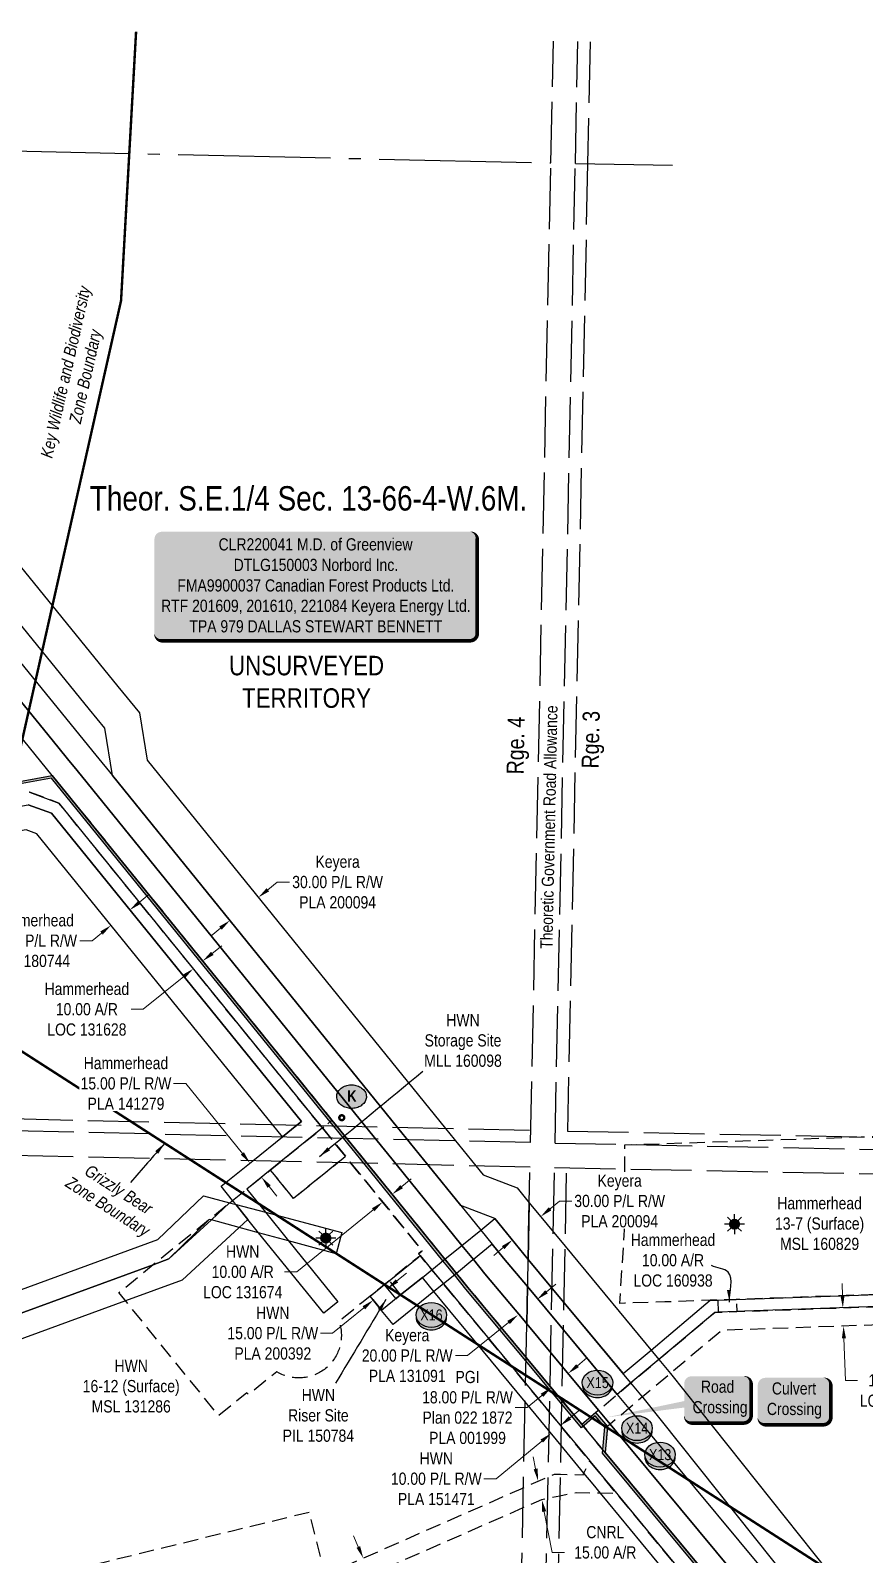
# Model space of a CAD drawing. Extents: x 402981 to 415543, y 6059617 to 6063944.
# Drawn here: x 405931 to 406616, y 6062630 to 6063881 of the extents above; entities that cross this region are included whole.
import ezdxf
from ezdxf.enums import TextEntityAlignment as Align

# ---------------------------------------------------------------- set-up
doc = ezdxf.new("R2010")
doc.units = 0
doc.header["$LTSCALE"] = 5
doc.header["$PDMODE"] = 34
doc.header["$PDSIZE"] = 5
for name, pattern in [('DASHDOT2', [12.7, 6.35, -3.175, 0, -3.175]), ('foc-ACCESSROAD', [3.75, 2.5, -1.25]), ('foc-QUARTERLINE', [33, 25, -3, 2, -3]), ('foc-UNSURVEYED', [12.5, 10, -2.5])]:
    doc.linetypes.add(name, pattern=pattern)
doc.layers.get('Defpoints').update_dxf_attribs({"color": 9})
for name, color, linetype in [('AS-SURFACE IMPACT', 7, 'Continuous'), ('AS-WILDLIFE', 131, 'DASHDOT2'), ('C-SYMBOL', 7, 'Continuous'), ('CG-NOTES', 7, 'Continuous'), ('D-TXT', 6, 'Continuous'), ('F-AR', 190, 'foc-ACCESSROAD'), ('F-RW', 190, 'Continuous'), ('F-WS', 190, 'foc-ACCESSROAD'), ('F-WS-S', 190, 'Continuous'), ('L-QSEC', 8, 'foc-QUARTERLINE'), ('L-ROAD-T', 7, 'Continuous'), ('L-UNS-T', 3, 'Continuous'), ('L-USEC', 7, 'foc-UNSURVEYED'), ('P-CROSSINGS', 250, 'Continuous'), ('P-PROPOSED', 10, 'Continuous')]:
    doc.layers.add(name, color=color, linetype=linetype)
for name, color, linetype, lineweight in [('F-AR-T', 190, 'Continuous', 9), ('F-RW-T', 190, 'Continuous', 9), ('F-WS-T', 190, 'Continuous', 9)]:
    doc.layers.add(name, color=color, linetype=linetype, lineweight=lineweight)
doc.styles.add('175L', font='ARIALN.TTF', dxfattribs={"height": 20})
doc.styles.add('240', font='ARIALN.TTF', dxfattribs={"height": 30})
doc.styles.add('80', font='ARIALN.TTF', dxfattribs={"height": 10})
doc.styles.add('80CG', font='ARIALN.TTF', dxfattribs={"height": 10})
doc.styles.add('80L', font='ARIALN.TTF', dxfattribs={"height": 10})
doc.styles.add('BOLD', font='ARIALNB.TTF')
doc.styles.add('Crossing', font='ARIALN.TTF', dxfattribs={"height": 10})
doc.dimstyles.new('Compass 5 000', dxfattribs={"dimscale": 5, "dimtxt": 9, "dimasz": 2, "dimexe": 0.2, "dimexo": 0.0625, "dimgap": 0.5, "dimtad": 0, "dimtih": 1, "dimtoh": 1, "dimzin": 0, "dimdsep": 46, "dimtxsty": '80CG', "dimcen": 0.1, "dimse1": 1, "dimse2": 1, "dimclrd": 256, "dimclrt": 256, "dimaunit": 1, "dimadec": 4, "dimazin": 0, "dimtfac": 0.06, "dimtofl": 0, "dimtmove": 0, "dimatfit": 1, "dimfxl": 0.2, "dimtolj": 1, "dimtzin": 0, "dimlwd": -1, "dimarcsym": 0})

# ---------------------------------------------------------------- blocks, each defined once
blk = doc.blocks.new('*D535')
at = {"layer": 'Defpoints', "color": 0, "transparency": 16777216}
for p in [(406032, 6063167.3), (406024.3, 6063161), (406072.7, 6063117.1)]:
    blk.add_point(p, dxfattribs=at)
at = {"layer": 'F-AR-T', "transparency": 16777216}
for p, q in [((406080.5, 6063123.4), (406088.3, 6063129.7)), ((406057.2, 6063104.5), (406023.9, 6063077.5)), ((406023.9, 6063077.5), (406013.9, 6063077.5))]:
    blk.add_line(p, q, dxfattribs=at)
for points in [[(406079.5, 6063124.7), (406081.6, 6063122.1), (406072.7, 6063117.1)], [(406056.2, 6063105.8), (406058.3, 6063103.2), (406065, 6063110.8)]]:
    blk.add_solid(points, dxfattribs=at)
at = {"layer": 'F-AR-T', "transparency": 16777216, "insert": (405977.6, 6063077.5), "char_height": 10, "attachment_point": 5, "style": '80CG'}
blk.add_mtext('\\A1;Hammerhead\\P10.00 A/R\\PLOC 131628', dxfattribs=at)
blk = doc.blocks.new('*D536')
at = {"layer": 'Defpoints', "color": 0, "transparency": 16777216}
for p in [(406220.4, 6062919.3), (406243.7, 6062906.6), (406235.9, 6062900.2)]:
    blk.add_point(p, dxfattribs=at)
at = {"layer": 'F-AR-T', "transparency": 16777216}
for p, q in [((406236, 6062931.9), (406243.7, 6062938.2)), ((406212.6, 6062913), (406149.8, 6062861.9)), ((406149.8, 6062861.9), (406139.8, 6062861.9))]:
    blk.add_line(p, q, dxfattribs=at)
for points in [[(406234.9, 6062933.2), (406237, 6062930.6), (406228.2, 6062925.6)], [(406211.6, 6062914.2), (406213.7, 6062911.7), (406220.4, 6062919.3)]]:
    blk.add_solid(points, dxfattribs=at)
at = {"layer": 'F-AR-T', "transparency": 16777216, "insert": (406105.5, 6062861.9), "char_height": 10, "attachment_point": 5, "style": '80CG'}
blk.add_mtext('\\A1;HWN\\P10.00 A/R\\PLOC 131674', dxfattribs=at)
blk = doc.blocks.new('*D539')
at = {"layer": 'Defpoints', "color": 0, "transparency": 16777216}
for p in [(406204.4, 6062627), (406201.7, 6062625.8), (406207.7, 6062612)]:
    blk.add_point(p, dxfattribs=at)
at = {"layer": 'F-AR-T', "transparency": 16777216}
for p, q in [((406200.4, 6062636.2), (406196.4, 6062645.3)), ((406214.5, 6062604.1), (406218.5, 6062594.9)), ((406218.5, 6062594.9), (406228.5, 6062594.9))]:
    blk.add_line(p, q, dxfattribs=at)
for points in [[(406201.9, 6062636.8), (406198.9, 6062635.5), (406204.4, 6062627)], [(406216, 6062604.8), (406213, 6062603.4), (406210.5, 6062613.2)]]:
    blk.add_solid(points, dxfattribs=at)
at = {"layer": 'F-AR-T', "transparency": 16777216, "insert": (406262, 6062594.9), "char_height": 10, "attachment_point": 5, "style": '80CG'}
blk.add_mtext('\\A1;CNRL\\P15.00 A/R\\PLOC 131881', dxfattribs=at)
blk = doc.blocks.new('*D540')
at = {"layer": 'Defpoints', "color": 0, "transparency": 16777216}
for p in [(406349.5, 6062690.8), (406351, 6062674.9), (406352.6, 6062675.3)]:
    blk.add_point(p, dxfattribs=at)
at = {"layer": 'F-AR-T', "transparency": 16777216}
for p, q in [((406345.9, 6062700.2), (406344, 6062710)), ((406352.9, 6062665.1), (406359.6, 6062631.6)), ((406359.6, 6062631.6), (406369.6, 6062631.6))]:
    blk.add_line(p, q, dxfattribs=at)
for points in [[(406347.6, 6062700.6), (406344.3, 6062699.9), (406347.9, 6062690.4)], [(406354.6, 6062665.5), (406351.3, 6062664.8), (406351, 6062674.9)]]:
    blk.add_solid(points, dxfattribs=at)
at = {"layer": 'F-AR-T', "transparency": 16777216, "insert": (406403.1, 6062631.6), "char_height": 10, "attachment_point": 5, "style": '80CG'}
blk.add_mtext('\\A1;CNRL\\P15.00 A/R\\PLOC 131881', dxfattribs=at)
blk = doc.blocks.new('*D542')
at = {"layer": 'Defpoints', "color": 0, "transparency": 16777216}
for p in [(406561.1, 6062831.1), (406561.7, 6062816.1), (406598.6, 6062817.4)]:
    blk.add_point(p, dxfattribs=at)
at = {"layer": 'F-AR-T', "transparency": 16777216}
for p, q in [((406597.7, 6062842.4), (406597.4, 6062852.4)), ((406599, 6062807.4), (406600.2, 6062772.8)), ((406600.2, 6062772.8), (406610.2, 6062772.8))]:
    blk.add_line(p, q, dxfattribs=at)
for points in [[(406599.4, 6062842.5), (406596.1, 6062842.4), (406598.1, 6062832.4)], [(406600.6, 6062807.5), (406597.3, 6062807.4), (406598.6, 6062817.4)]]:
    blk.add_solid(points, dxfattribs=at)
at = {"layer": 'F-AR-T', "transparency": 16777216, "insert": (406644.5, 6062772.8), "char_height": 10, "attachment_point": 5, "style": '80CG'}
blk.add_mtext('\\A1;HWN\\P15.00 A/R\\PLOC 141084', dxfattribs=at)
blk = doc.blocks.new('*D580')
at = {"layer": 'Defpoints', "color": 0, "transparency": 16777216}
for p in [(406318.8, 6062843), (406305, 6062831.5), (406358.8, 6062767)]:
    blk.add_point(p, dxfattribs=at)
at = {"layer": 'F-RW-T', "transparency": 16777216}
for p, q in [((406380.3, 6062784.9), (406388, 6062791.3)), ((406351.1, 6062760.6), (406339.1, 6062750.6)), ((406339.1, 6062750.6), (406329.1, 6062750.6))]:
    blk.add_line(p, q, dxfattribs=at)
for points in [[(406379.2, 6062786.2), (406381.4, 6062783.7), (406372.6, 6062778.5)], [(406350, 6062761.9), (406352.2, 6062759.3), (406358.8, 6062767)]]:
    blk.add_solid(points, dxfattribs=at)
at = {"layer": 'F-RW-T', "transparency": 16777216, "insert": (406290, 6062750.6), "char_height": 10, "attachment_point": 5, "style": '80CG'}
blk.add_mtext('\\A1;PGI\\P18.00 P/L R/W\\PPlan 022 1872\\PPLA 001999', dxfattribs=at)
blk = doc.blocks.new('*D601')
at = {"layer": 'Defpoints', "color": 0, "transparency": 16777216}
for p in [(406316.5, 6062877.1), (406300.9, 6062864.5), (406331.5, 6062826.7)]:
    blk.add_point(p, dxfattribs=at)
at = {"layer": 'F-RW-T', "transparency": 16777216}
for p, q in [((406354.8, 6062845.6), (406362.6, 6062851.9)), ((406323.7, 6062820.4), (406290.1, 6062793.2)), ((406290.1, 6062793.2), (406280.1, 6062793.2))]:
    blk.add_line(p, q, dxfattribs=at)
for points in [[(406353.8, 6062846.9), (406355.9, 6062844.3), (406347.1, 6062839.3)], [(406322.7, 6062821.7), (406324.8, 6062819.1), (406331.5, 6062826.7)]]:
    blk.add_solid(points, dxfattribs=at)
at = {"layer": 'F-RW-T', "transparency": 16777216, "insert": (406240.5, 6062793.2), "char_height": 10, "attachment_point": 5, "style": '80CG'}
blk.add_mtext('\\A1;Keyera\\P20.00 P/L R/W\\PPLA 131091', dxfattribs=at)
blk = doc.blocks.new('*D613')
at = {"layer": 'Defpoints', "color": 0, "transparency": 16777216}
for p in [(406352.4, 6062752.7), (406344.7, 6062746.3), (406358.6, 6062729.4)]:
    blk.add_point(p, dxfattribs=at)
at = {"layer": 'F-RW-T', "transparency": 16777216}
for p, q in [((406374.1, 6062742.1), (406381.8, 6062748.5)), ((406350.9, 6062723), (406313.5, 6062692.1)), ((406313.5, 6062692.1), (406303.5, 6062692.1))]:
    blk.add_line(p, q, dxfattribs=at)
for points in [[(406373, 6062743.4), (406375.1, 6062740.8), (406366.3, 6062735.8)], [(406349.9, 6062724.3), (406352, 6062721.8), (406358.6, 6062729.4)]]:
    blk.add_solid(points, dxfattribs=at)
at = {"layer": 'F-RW-T', "transparency": 16777216, "insert": (406264.4, 6062692.1), "char_height": 10, "attachment_point": 5, "style": '80CG'}
blk.add_mtext('\\A1;HWN\\P10.00 P/L R/W\\PPLA 151471', dxfattribs=at)
blk = doc.blocks.new('*D623')
at = {"layer": 'Defpoints', "color": 0, "transparency": 16777216}
for p in [(406008.1, 6063165), (405992.6, 6063152.4), (405997.4, 6063146.4)]:
    blk.add_point(p, dxfattribs=at)
at = {"layer": 'F-RW-T', "transparency": 16777216}
for p, q in [((406020.7, 6063165.3), (406028.5, 6063171.6)), ((405989.6, 6063140.1), (405981.9, 6063133.8)), ((405981.9, 6063133.8), (405971.9, 6063133.8))]:
    blk.add_line(p, q, dxfattribs=at)
for points in [[(406019.7, 6063166.6), (406021.8, 6063164), (406012.9, 6063159)], [(405988.6, 6063141.4), (405990.7, 6063138.8), (405997.4, 6063146.4)]]:
    blk.add_solid(points, dxfattribs=at)
at = {"layer": 'F-RW-T', "transparency": 16777216, "insert": (405932.3, 6063133.8), "char_height": 10, "attachment_point": 5, "style": '80CG'}
blk.add_mtext('\\A1;Hammerhead\\P20.00 P/L R/W\\PPLA 180744', dxfattribs=at)
blk = doc.blocks.new('*D625')
at = {"layer": 'Defpoints', "color": 0, "transparency": 16777216}
for p in [(406111.3, 6063178.1), (406118.4, 6063169.3), (406087.9, 6063159.2)]:
    blk.add_point(p, dxfattribs=at)
at = {"layer": 'F-RW-T', "transparency": 16777216}
for p, q in [((406126.1, 6063175.6), (406133.9, 6063181.9)), ((406133.9, 6063181.9), (406143.9, 6063181.9)), ((406087.3, 6063144.1), (406079.5, 6063137.8))]:
    blk.add_line(p, q, dxfattribs=at)
for points in [[(406125.1, 6063176.9), (406127.2, 6063174.3), (406118.4, 6063169.3)], [(406086.2, 6063145.4), (406088.3, 6063142.8), (406095, 6063150.4)]]:
    blk.add_solid(points, dxfattribs=at)
at = {"layer": 'F-RW-T', "transparency": 16777216, "insert": (406183.4, 6063181.9), "char_height": 10, "attachment_point": 5, "style": '80CG'}
blk.add_mtext('\\A1;Keyera\\P30.00 P/L R/W\\PPLA 200094', dxfattribs=at)
blk = doc.blocks.new('*D626')
at = {"layer": 'Defpoints', "color": 0, "transparency": 16777216}
for p in [(406338.4, 6062921.4), (406315.3, 6062902.3), (406350.1, 6062907.3)]:
    blk.add_point(p, dxfattribs=at)
at = {"layer": 'F-RW-T', "transparency": 16777216}
for p, q in [((406357.8, 6062913.7), (406365.5, 6062920.1)), ((406365.5, 6062920.1), (406375.5, 6062920.1)), ((406319.3, 6062881.9), (406311.6, 6062875.5))]:
    blk.add_line(p, q, dxfattribs=at)
for points in [[(406356.7, 6062915), (406358.8, 6062912.4), (406350.1, 6062907.3)], [(406318.2, 6062883.1), (406320.3, 6062880.6), (406327, 6062888.2)]]:
    blk.add_solid(points, dxfattribs=at)
at = {"layer": 'F-RW-T', "transparency": 16777216, "insert": (406414.9, 6062920.1), "char_height": 10, "attachment_point": 5, "style": '80CG', "bg_fill": 3, "box_fill_scale": 1.1, "bg_fill_color": 256, "bg_fill_true_color": 13158600, "bg_fill_transparency": 0}
blk.add_mtext('\\A1;Keyera\\P30.00 P/L R/W\\PPLA 200094', dxfattribs=at)
blk = doc.blocks.new('*D631')
at = {"layer": 'Defpoints', "color": 0, "transparency": 16777216}
for p in [(406228.8, 6062842.6), (406212.7, 6062838.8), (406217.3, 6062833.2)]:
    blk.add_point(p, dxfattribs=at)
at = {"layer": 'F-RW-T', "transparency": 16777216}
for p, q in [((406232.1, 6062854.5), (406239.8, 6062860.8)), ((406205, 6062832.5), (406179.3, 6062811.6)), ((406179.3, 6062811.6), (406169.3, 6062811.6))]:
    blk.add_line(p, q, dxfattribs=at)
for points in [[(406231, 6062855.8), (406233.1, 6062853.2), (406224.3, 6062848.2)], [(406203.9, 6062833.8), (406206, 6062831.2), (406212.7, 6062838.8)]]:
    blk.add_solid(points, dxfattribs=at)
at = {"layer": 'F-RW-T', "transparency": 16777216, "insert": (406130.2, 6062811.6), "char_height": 10, "attachment_point": 5, "style": '80CG'}
blk.add_mtext('\\A1;HWN\\P15.00 P/L R/W\\PPLA 200392', dxfattribs=at)
blk = doc.blocks.new('*U667')
h = blk.add_hatch(color=255)
edge = h.paths.add_edge_path()
edge.add_line((-126.5, -45.5), (126.5, -45.5))
edge.add_arc((126.5, -39.5), 6, 270, 360)
edge.add_line((132.5, -39.5), (132.5, 38))
edge.add_arc((126.5, 38), 6, 0, 90)
edge.add_line((126.5, 44), (-126.5, 44))
edge.add_arc((-126.5, 38), 6, 90, 180)
edge.add_line((-132.5, 38), (-132.5, -39.5))
edge.add_arc((-126.5, -39.5), 6, 180, 270)
at = {"color": 44, "flags": 128}
blk.add_lwpolyline([(-126.5, -45.5, 3, 3, 0), (126.5, -45.5, 3, 3, 0.414214), (132.5, -39.5, 3, 3, 0), (132.5, 38, 3, 0, 0.414214), (126.5, 44, 0, 0, 0), (-126.5, 44, 0, 0, 0.414214), (-132.5, 38, 0, 0, 0), (-132.5, -39.5, 0, 3, 0.414214)], format="xyseb", close=True, dxfattribs=at)
at = {"color": 44, "style": '80'}
blk.add_attdef('ENTER_TEXT_001', (-36, -5), '', height=10, dxfattribs=at)
blk = doc.blocks.new('*D684')
at = {"layer": 'Defpoints', "color": 0, "transparency": 16777216}
for p in [(406111.7, 6062951.4), (406111.5, 6062951.3), (406121, 6062939.8)]:
    blk.add_point(p, dxfattribs=at)
at = {"layer": 'F-RW-T', "transparency": 16777216}
for p, q in [((406058.8, 6063016.6), (406048.8, 6063016.6)), ((406105.2, 6062959.1), (406058.8, 6063016.6)), ((406127.2, 6062931.9), (406133.5, 6062924.1))]:
    blk.add_line(p, q, dxfattribs=at)
for points in [[(406106.5, 6062960.2), (406103.9, 6062958.1), (406111.5, 6062951.3)], [(406128.5, 6062933), (406125.9, 6062930.9), (406120.9, 6062939.7)]]:
    blk.add_solid(points, dxfattribs=at)
at = {"layer": 'F-RW-T', "transparency": 16777216, "insert": (406009.7, 6063016.6), "char_height": 10, "attachment_point": 5, "style": '80CG', "bg_fill": 3, "box_fill_scale": 1.1, "bg_fill_color": 256, "bg_fill_true_color": 13158600, "bg_fill_transparency": 0}
blk.add_mtext('\\A1;Hammerhead\\P15.00 P/L R/W\\PPLA 141279', dxfattribs=at)
blk = doc.blocks.new('xing2')
h = blk.add_hatch(color=50)
h.dxf.hatch_style = 1
edge = h.paths.add_edge_path()
edge.add_ellipse((0, 0), major_axis=(-12.5, 0), ratio=0.816297, start_angle=0, end_angle=360)
h = blk.add_hatch(color=250)
h.dxf.hatch_style = 1
edge = h.paths.add_edge_path()
edge.add_ellipse((0, -2), major_axis=(-12.5, 0), ratio=0.816297, start_angle=0, end_angle=180)
edge.add_line((12.5, -2), (12.5, 0))
edge.add_ellipse((0, 0), major_axis=(-12.5, 0), ratio=0.816297, start_angle=0, end_angle=180, ccw=False)
edge.add_line((-12.5, 0), (-12.5, -2))
at = {"color": 250}
blk.add_ellipse((0, 0), major_axis=(-12.5, 0), ratio=0.816297, dxfattribs=at)
blk.add_ellipse((0, -2), major_axis=(-12.5, 0), ratio=0.816297, start_param=0, end_param=3.141593, dxfattribs=at)
at = {"color": 250, "style": 'Crossing'}
blk.add_attdef('CROSSING', text='', height=9, dxfattribs=at).set_placement((0.1, 0), align=Align.MIDDLE_CENTER)
at = {"color": 250, "style": 'Crossing', "flags": 1}
for tag, p in [('OWNER', (0.1, -12.5)), ('DESCRIPTION', (0.1, -25.8)), ('LOCATION', (0.1, -39.3)), ('DWG_REF', (0.1, -52.8))]:
    blk.add_attdef(tag, text='', height=9, dxfattribs=at).set_placement(p, align=Align.MIDDLE_CENTER)
blk = doc.blocks.new('GAS')
h = blk.add_hatch(color=255)
h.dxf.hatch_style = 1
edge = h.paths.add_edge_path()
edge.add_arc((0, 0), 0.9, 0, 360)
for p, q in [((-0.81, 0), (-1.62, 0)), ((-0.57, 0.57), (-1.14, 1.14)), ((0, 0.81), (0, 1.62)), ((0.57, 0.57), (1.14, 1.14)), ((1.62, 0), (0.81, 0)), ((-0.57, -0.57), (-1.14, -1.14)), ((0, -0.81), (0, -1.62)), ((1.14, -1.14), (0.57, -0.57))]:
    blk.add_line(p, q)
blk.add_circle((0, 0), 0.8)
blk = doc.blocks.new('AA')
at = {"const_width": 4}
blk.add_lwpolyline([(-1, 0, 1), (1, 0, 1)], format="xyb", close=True, dxfattribs=at)
blk.add_circle((0, 0), 2)
blk = doc.blocks.new('Route_Letters')
h = blk.add_hatch(color=255)
h.dxf.hatch_style = 1
edge = h.paths.add_edge_path()
edge.add_ellipse((-0.1, 0.5), major_axis=(-12, 0), ratio=0.789318, start_angle=0, end_angle=360)
at = {"color": 5}
blk.add_open_spline([(-12.3, 0.5), (-12.3, -0.3), (-12.2, -1), (-11.7, -2.8), (-11.1, -3.9), (-9.6, -5.8), (-8.5, -6.7), (-6.2, -8), (-4.9, -8.5), (-2.1, -9.2), (-0.7, -9.3), (2.2, -9.1), (3.6, -8.8), (6.3, -7.9), (7.5, -7.2), (9.5, -5.6), (10.4, -4.6), (11.6, -2.5), (12, -1.4), (12.2, 0.9), (12, 2.1), (11.2, 4.3), (10.5, 5.4), (8.8, 7.2), (7.7, 8), (5.3, 9.2), (3.9, 9.7), (1.1, 10.2), (-0.4, 10.2), (-3.2, 9.9), (-4.6, 9.6), (-7.2, 8.5), (-8.3, 7.7), (-10.2, 6), (-11, 5), (-12, 2.9), (-12.3, 1.7), (-12.3, 0.5), (-12.3, 0.5), (-12.3, 0.5)], degree=3, knots=[0, 0, 0, 0, 0.219529, 0.219529, 0.575727, 0.575727, 0.931924, 0.931924, 1.288121, 1.288121, 1.644318, 1.644318, 2.000515, 2.000515, 2.356712, 2.356712, 2.712909, 2.712909, 3.069107, 3.069107, 3.425304, 3.425304, 3.781501, 3.781501, 4.137698, 4.137698, 4.493895, 4.493895, 4.850092, 4.850092, 5.20629, 5.20629, 5.562487, 5.562487, 5.918684, 5.918684, 6.274881, 6.274881, 6.283185, 6.283185, 6.283185, 6.283185], dxfattribs=at)
at = {"color": 14, "style": 'BOLD'}
blk.add_attdef('A', text='', height=9.5, dxfattribs=at).set_placement((0.2, 1), align=Align.MIDDLE)
blk = doc.blocks.new('*U797')
h = blk.add_hatch(color=254)
edge = h.paths.add_edge_path()
edge.add_line((-24, -20), (24, -20))
edge.add_arc((24, -14), 6, 270, 360)
edge.add_line((30, -14), (30, 12.5))
edge.add_arc((24, 12.5), 6, 0, 90)
edge.add_line((24, 18.5), (-24, 18.5))
edge.add_arc((-24, 12.5), 6, 90, 180)
edge.add_line((-30, 12.5), (-30, -14))
edge.add_arc((-24, -14), 6, 180, 270)
at = {"color": 160, "flags": 128}
blk.add_lwpolyline([(-24, -20, 3, 3, 0), (24, -20, 3, 3, 0.414214), (30, -14, 3, 3, 0), (30, 12.5, 3, 0, 0.414214), (24, 18.5, 0, 0, 0), (-24, 18.5, 0, 0, 0.414214), (-30, 12.5, 0, 0, 0), (-30, -14, 0, 3, 0.414214)], format="xyseb", close=True, dxfattribs=at)
at = {"color": 160, "style": '80'}
blk.add_attdef('ENTER_TEXT_001', (-26.8, -4.9), '', height=10, dxfattribs=at)
blk = doc.blocks.new('*U800')
h = blk.add_hatch(color=59)
edge = h.paths.add_edge_path()
edge.add_line((-21.5, -20), (21.5, -20))
edge.add_arc((21.5, -14), 6, 270, 360)
edge.add_line((27.5, -14), (27.5, 12.5))
edge.add_arc((21.5, 12.5), 6, 0, 90)
edge.add_line((21.5, 18.5), (-21.5, 18.5))
edge.add_arc((-21.5, 12.5), 6, 90, 180)
edge.add_line((-27.5, 12.5), (-27.5, -14))
edge.add_arc((-21.5, -14), 6, 180, 270)
at = {"color": 1, "flags": 128}
blk.add_lwpolyline([(-21.5, -20, 3, 3, 0), (21.5, -20, 3, 3, 0.414214), (27.5, -14, 3, 3, 0), (27.5, 12.5, 3, 0, 0.414214), (21.5, 18.5, 0, 0, 0), (-21.5, 18.5, 0, 0, 0.414214), (-27.5, 12.5, 0, 0, 0), (-27.5, -14, 0, 3, 0.414214)], format="xyseb", close=True, dxfattribs=at)
blk.add_lwpolyline([(-91.7, -15.4, 0, 7.5, 0), (0, 0, 0, 0, 0)], format="xyseb", dxfattribs=at)
at = {"color": 1, "style": '80'}
blk.add_attdef('ENTER_TEXT_001', (-36, -5), '', height=10, dxfattribs=at)

msp = doc.modelspace()

# ---------------------------------------------------------------- linework, layer by layer
at = {"layer": 'AS-WILDLIFE', "const_width": 2, "flags": 128}
msp.add_lwpolyline([(405999.922, 6060360.956), (405729.648, 6062432.587), (406005.648, 6063659.088), (406017.997, 6063879.92)], dxfattribs=at)
at = {"layer": 'F-AR', "flags": 128}
for points in [[(405949.253, 6063269.296), (406169.329, 6062998.054), (406178.755, 6062986.438), (406173.205, 6062981.917), (406170.932, 6062980.082), (406169.382, 6062982.003), (406161.504, 6062991.725), (405954.683, 6063246.775), (405930.461, 6063255.752), (405882.723, 6063247.139), (405828.573, 6063210.9), (405828.903, 6063223.15), (405878.895, 6063256.607), (405943.473, 6063268.257), (405949.253, 6063269.296)], [(406550.295, 6062536.29), (406556.341, 6062535.734), (406566.882, 6062544.477), (406574.58, 6062550.867), (406578.412, 6062554.047), (406606.114, 6062520.69), (406612.535, 6062512.959), (406706.56, 6062399.747), (406702.666, 6062396.506), (406694.99, 6062390.135), (406688.791, 6062384.989), (406687.507, 6062371.076), (406681.193, 6062378.679), (406680.805, 6062379.146), (406655.64, 6062409.448), (406665.56, 6062417.679), (406661.705, 6062430.219), (406605.786, 6062497.593), (406600.952, 6062501.165), (406592.791, 6062507.15), (406588.906, 6062509.999), (406578.978, 6062501.752), (406571.291, 6062495.368), (406567.445, 6062492.175), (406413.344, 6062678.837), (406412.444, 6062679.928), (406400.734, 6062694.113), (406390.615, 6062706.37), (406367.079, 6062734.881), (406337.649, 6062770.53), (406270.257, 6062852.163), (406260.708, 6062863.73), (406251.159, 6062875.298), (406249.909, 6062876.811), (406252.842, 6062879.316), (406250.034, 6062882.771), (406194.355, 6062951.273), (406189.836, 6062956.836), (406170.932, 6062980.082), (406173.205, 6062981.917), (406178.755, 6062986.438), (406182.589, 6062981.707), (406207.669, 6062950.974), (406271.393, 6062872.383), (406280.84, 6062860.734), (406290.256, 6062849.122), (406338.089, 6062791.779), (406367.524, 6062756.368), (406383.718, 6062736.868), (406402.904, 6062713.766), (406550.295, 6062536.29)], [(406495.638, 6062838.816), (406510.623, 6062839.344), (406510.964, 6062829.352), (406495.98, 6062828.824), (406495.638, 6062838.816)], [(406404.791, 6062734.998), (406402.904, 6062713.766), (406383.718, 6062736.868), (406397.515, 6062748.469), (406412.824, 6062761.339), (406492.962, 6062828.717), (406517.281, 6062829.575), (406634.073, 6062833.693), (406634.091, 6062818.69), (406498.656, 6062813.915), (406422.402, 6062749.804), (406407.093, 6062736.933), (406404.791, 6062734.998)], [(406390.615, 6062706.37), (406400.734, 6062694.113), (406412.455, 6062679.916), (406399.268, 6062680.176), (406379.365, 6062680.585), (406365.898, 6062677.905), (406350.759, 6062674.892), (406335.529, 6062668.2), (406176.368, 6062598.261), (406172.729, 6062613.075), (406335.872, 6062684.755), (406361.375, 6062695.96), (406366.27, 6062695.857), (406384.885, 6062695.467), (406385.538, 6062696.815), (406390.331, 6062706.715), (406390.615, 6062706.37)]]:
    msp.add_lwpolyline(points, close=True, dxfattribs=at)
at = {"layer": 'F-RW'}
for points in [[(405796.389, 6063596.712), (406003.13, 6063342.55), (406020.805, 6063320.818), (406027.029, 6063282.059), (406271.942, 6062979.704), (406296.833, 6062948.977), (406302.875, 6062941.519), (406330.76, 6062930.883), (406340.716, 6062918.64), (406339.753, 6062872.162), (406322.006, 6062894.073), (406312.566, 6062905.728), (406284.634, 6062916.38), (406257.515, 6062949.857), (406232.624, 6062980.586), (405998.692, 6063269.385), (405992.473, 6063308.113), (405979.859, 6063323.622), (405780.53, 6063568.678)], [(405756.426, 6063566.788), (405985.091, 6063286.176), (405998.692, 6063269.385), (406232.624, 6062980.586), (406257.515, 6062949.857), (406284.634, 6062916.381), (406300.911, 6062896.285), (406310.35, 6062884.633), (406319.555, 6062873.269), (406339.291, 6062849.854), (406338.659, 6062819.327), (406336.477, 6062821.956), (406304.231, 6062860.421), (406294.809, 6062872.058), (406285.373, 6062883.702), (406231.425, 6062950.442), (406206.413, 6062981.173), (406192.895, 6062997.856), (406183.47, 6063009.49), (405969.57, 6063273.565), (405961.768, 6063283.138), (405949.139, 6063298.636), (405746.919, 6063546.798)], [(405452.617, 6063547.033), (405552.637, 6063546.953), (405746.919, 6063546.798), (405949.139, 6063298.636), (405961.768, 6063283.138), (405969.57, 6063273.565), (406183.467, 6063009.483), (406192.892, 6062997.848), (406206.381, 6062981.173), (406231.425, 6062950.442), (406285.374, 6062883.708), (406294.812, 6062872.058), (406304.231, 6062860.421), (406336.477, 6062821.956), (406338.659, 6062819.327), (406368.094, 6062783.908), (406397.514, 6062748.467), (406407.092, 6062736.931), (406566.877, 6062544.463)], [(406550.295, 6062536.288), (406402.904, 6062713.765), (406383.718, 6062736.868), (406367.524, 6062756.37), (406338.089, 6062791.78), (406290.256, 6062849.122), (406280.839, 6062860.736), (406271.394, 6062872.379), (406207.669, 6062950.974), (406182.588, 6062981.707), (406178.755, 6062986.438), (406169.329, 6062998.054), (405949.251, 6063269.291), (405738.372, 6063529.216), (405552.266, 6063529.195), (405452.244, 6063529.183)], [(405930.461, 6063255.752), (405954.683, 6063246.775), (405954.683, 6063246.775), (406161.503, 6062991.724), (406169.382, 6062982.004), (406170.932, 6062980.082), (406136.823, 6062952.563), (406128.144, 6062945.547), (406108.842, 6062929.966), (406124.286, 6062910.846), (406143.188, 6062887.444), (406183.642, 6062837.362), (406171.974, 6062827.937), (406118.521, 6062894.115), (406109.747, 6062904.977), (406100.043, 6062917.023), (406098.047, 6062919.461), (406097.176, 6062920.54), (406087.783, 6062932.169), (406113.682, 6062953.083), (406138.119, 6062972.829), (406150.013, 6062982.438), (406153.682, 6062985.398), (405948.64, 6063238.352), (405929.549, 6063245.431)], [(405093.334, 6062939.123), (405379.409, 6062896.079), (405408.842, 6062875.228), (405535.121, 6062708.594), (405537.236, 6062705.804), (406035.913, 6062888.502), (406073.256, 6062924.355), (406094.769, 6062918.602), (406100.054, 6062917.132), (406124.286, 6062910.846), (406186.822, 6062894.291), (406182.215, 6062876.89), (406143.188, 6062887.444), (406118.521, 6062894.115), (406102.544, 6062898.384), (406079.777, 6062904.591), (406078.017, 6062905.072), (406044.824, 6062872.565), (406031.922, 6062867.838), (405534.643, 6062685.69), (405530.933, 6062684.331), (405396.177, 6062862.15), (405372.5, 6062878.924), (405201.691, 6062904.621)], [(405201.691, 6062904.621), (405372.5, 6062878.924), (405396.177, 6062862.15), (405530.933, 6062684.331), (405534.643, 6062685.69), (406031.922, 6062867.838), (406044.824, 6062872.565), (406079.776, 6062904.588), (406094.78, 6062918.516), (406096.284, 6062919.767), (406097.176, 6062920.539), (406098.047, 6062919.461), (406100.042, 6062917.02), (406109.747, 6062904.977), (406102.539, 6062898.334), (406055.763, 6062855.234), (406009.351, 6062838.23), (406009.351, 6062838.23), (405534.194, 6062664.187), (405523.95, 6062660.435), (405382.101, 6062847.615), (405364.821, 6062859.857), (405198.716, 6062884.849)], [(406586.942, 6062567.266), (406434.053, 6062758.847), (406433.684, 6062759.29), (406424.094, 6062770.815), (406369.189, 6062836.79), (406339.753, 6062872.162), (406340.716, 6062918.64), (406370.148, 6062883.085), (406447.082, 6062790.142), (406456.636, 6062778.595), (406609.622, 6062586.573)], [(406634.073, 6062833.693), (406517.281, 6062829.575), (406510.964, 6062829.352), (406495.98, 6062828.824), (406492.962, 6062828.717), (406447.082, 6062790.142), (406424.094, 6062770.815), (406412.824, 6062761.34), (406368.725, 6062814.347), (406339.291, 6062849.854), (406319.555, 6062873.269), (406310.35, 6062884.633), (406294.807, 6062872.065), (406294.374, 6062871.728), (406280.837, 6062860.746), (406270.254, 6062852.173), (406262.434, 6062845.84), (406228.954, 6062818.704), (406219.521, 6062830.376), (406210.094, 6062842.021), (406218.92, 6062849.167), (406221.709, 6062851.435), (406231.145, 6062839.784), (406235.098, 6062842.985), (406252.939, 6062857.428), (406260.715, 6062863.72), (406271.399, 6062872.376), (406285.372, 6062883.698), (406300.91, 6062896.284), (406312.566, 6062905.728), (406322.006, 6062894.073), (406322.006, 6062894.073), (406339.753, 6062872.162), (406369.189, 6062836.79), (406417.735, 6062778.455), (406440.736, 6062797.808), (406489.183, 6062838.588), (406495.638, 6062838.815), (406510.623, 6062839.343), (406634.058, 6062843.697)], [(406550.204, 6062497.352), (406405.634, 6062672.472), (406399.269, 6062680.179), (406393.024, 6062687.748), (406385.538, 6062696.815), (406366.761, 6062719.559), (406337.331, 6062755.209), (406262.486, 6062845.87), (406252.937, 6062857.438), (406235.097, 6062842.99), (406228.381, 6062837.551), (406219.561, 6062830.409), (406210.094, 6062842.042), (406218.915, 6062849.185), (406225.631, 6062854.624), (406250.084, 6062874.427), (406251.159, 6062875.298), (406260.708, 6062863.73), (406270.257, 6062852.163), (406337.649, 6062770.53), (406367.078, 6062734.881), (406390.331, 6062706.715), (406390.615, 6062706.37), (406400.734, 6062694.113), (406412.448, 6062679.925), (406413.345, 6062678.838), (406567.445, 6062492.175)], [(406566.886, 6062544.481), (406407.093, 6062736.935), (406397.516, 6062748.47), (406368.094, 6062783.908), (406338.659, 6062819.327), (406339.291, 6062849.854), (406368.725, 6062814.347), (406383.467, 6062796.663), (406412.824, 6062761.339), (406422.401, 6062749.803), (406566.486, 6062576.264)]]:
    msp.add_lwpolyline(points, dxfattribs=at)
msp.add_lwpolyline([(405948.64, 6063238.352), (406153.682, 6062985.398), (406150.013, 6062982.438), (406138.115, 6062972.845), (406129.977, 6062982.888), (405936.545, 6063221.518), (405927.712, 6063224.799), (405894.19, 6063218.775), (405841.166, 6063183.437), (405827.478, 6063170.307), (405799.139, 6063143.125), (405785.3, 6063157.552), (405813.51, 6063184.503), (405828.243, 6063198.648), (405834.134, 6063202.594), (405886.551, 6063237.698), (405929.551, 6063245.436), (405948.64, 6063238.352)], close=True, dxfattribs=at)
at = {"layer": 'F-WS', "flags": 128}
for points in [[(406183.304, 6062951.521), (406147.182, 6062922.152), (406128.142, 6062945.55), (406136.823, 6062952.563), (406170.919, 6062980.082), (406189.835, 6062956.834), (406183.304, 6062951.521)], [(406419.266, 6062836.194), (406415.036, 6062836.056), (406419.261, 6062901.302), (406419.258, 6062946.437), (406419.257, 6062966.13), (406613.215, 6062972.764), (406634.048, 6062973.485), (406634.045, 6062972.352), (406633.97, 6062948.566), (406633.95, 6062942.186), (406633.923, 6062933.572), (406634.058, 6062843.697), (406510.623, 6062839.344), (406495.638, 6062838.816), (406489.165, 6062838.588), (406451.93, 6062837.309), (406419.266, 6062836.194)], [(406194.355, 6062951.273), (406250.034, 6062882.771), (406252.842, 6062879.316), (406249.909, 6062876.811), (406251.159, 6062875.298), (406250.084, 6062874.427), (406218.915, 6062849.185), (406203.378, 6062836.603), (406184.538, 6062821.346), (406184.919, 6062820.182), (406185.258, 6062819.007), (406185.556, 6062817.82), (406185.813, 6062816.623), (406186.027, 6062815.419), (406186.2, 6062814.207), (406186.33, 6062812.99), (406186.417, 6062811.77), (406186.462, 6062810.547), (406186.463, 6062809.48), (406186.423, 6062808.1), (406186.339, 6062806.88), (406186.212, 6062805.662), (406186.044, 6062804.45), (406185.832, 6062803.245), (406185.579, 6062802.047), (406185.285, 6062800.86), (406184.948, 6062799.683), (406184.572, 6062798.519), (406184.154, 6062797.369), (406183.697, 6062796.234), (406183.2, 6062795.116), (406182.664, 6062794.015), (406182.09, 6062792.934), (406181.479, 6062791.874), (406180.831, 6062790.836), (406180.147, 6062789.821), (406179.428, 6062788.831), (406178.675, 6062787.866), (406177.889, 6062786.929), (406177.07, 6062786.019), (406176.22, 6062785.138), (406175.34, 6062784.289), (406174.431, 6062783.469), (406173.493, 6062782.683), (406172.529, 6062781.93), (406171.539, 6062781.211), (406170.524, 6062780.526), (406169.486, 6062779.878), (406168.426, 6062779.267), (406167.346, 6062778.692), (406166.246, 6062778.156), (406165.127, 6062777.66), (406163.992, 6062777.201), (406162.842, 6062776.783), (406161.678, 6062776.406), (406160.502, 6062776.07), (406159.314, 6062775.775), (406158.117, 6062775.521), (406156.912, 6062775.31), (406155.7, 6062775.141), (406154.483, 6062775.014), (406153.262, 6062774.93), (406152.039, 6062774.889), (406150.815, 6062774.89), (406149.592, 6062774.934), (406148.372, 6062775.021), (406147.155, 6062775.151), (406145.943, 6062775.322), (406144.738, 6062775.537), (406143.542, 6062775.793), (406142.355, 6062776.091), (406141.179, 6062776.43), (406140.016, 6062776.811), (406138.866, 6062777.231), (406137.733, 6062777.692), (406136.616, 6062778.192), (406135.517, 6062778.73), (406133.379, 6062779.921), (406110.266, 6062761.251), (406108.997, 6062762.773), (406085.706, 6062743.94), (406003.915, 6062844.942), (406035.22, 6062870.534), (406078.016, 6062905.074), (406096.27, 6062919.813), (406097.174, 6062920.543), (406108.842, 6062929.965), (406128.142, 6062945.55), (406147.182, 6062922.152), (406183.304, 6062951.521), (406189.836, 6062956.836), (406194.355, 6062951.273)], [(406235.097, 6062842.99), (406228.381, 6062837.551), (406219.561, 6062830.409), (406210.094, 6062842.042), (406218.915, 6062849.185), (406225.631, 6062854.624), (406235.097, 6062842.99)], [(406204.049, 6062485.233), (406029.945, 6062442.576), (406026.979, 6062452.257), (406026.253, 6062457.216), (406011.072, 6062453.445), (405970.663, 6062618.562), (406096.897, 6062649.457), (406160.027, 6062664.796), (406172.729, 6062613.075), (406176.368, 6062598.261), (406204.049, 6062485.233)]]:
    msp.add_lwpolyline(points, close=True, dxfattribs=at)
at = {"layer": 'L-QSEC'}
for p, q in [((405557.721, 6063790.237), (406358.401, 6063772.243)), ((406378.517, 6063771.845), (406458.382, 6063770.268))]:
    msp.add_line(p, q, dxfattribs=at)
at = {"layer": 'L-USEC'}
for p, q in [((406358.401, 6063772.243), (406360.473, 6063872.223)), ((406378.517, 6063771.826), (406380.588, 6063871.771)), ((406390.627, 6063871.545), (406388.557, 6063771.647)), ((406341.741, 6062968.096), (406358.401, 6063772.243)), ((406361.857, 6062967.698), (406378.517, 6063771.826)), ((406388.557, 6063771.647), (406372.105, 6062977.54)), ((405541.128, 6062996.137), (406341.949, 6062978.136)), ((406341.741, 6062968.096), (405540.95, 6062986.096)), ((406372.105, 6062977.54), (407162.918, 6062961.924)), ((406341.324, 6062947.98), (405540.498, 6062965.981)), ((406361.857, 6062967.698), (407162.696, 6062951.884)), ((406324.668, 6062143.82), (406341.324, 6062947.98)), ((406344.783, 6062143.403), (406361.44, 6062947.582)), ((406354.824, 6062143.225), (406371.481, 6062947.384)), ((406361.44, 6062947.582), (407162.299, 6062931.767))]:
    msp.add_line(p, q, dxfattribs=at)

# ---------------------------------------------------------------- block references
at = {"xscale": 0.9992111562800102, "yscale": 0.9992111562800102, "zscale": 0.9992111562800102}
msp.add_blockref('Route_Letters', (406194.918, 6063005.318), dxfattribs=at).add_auto_attribs({'A': 'K'})
msp.add_blockref('AA', (406186.788, 6062988.493), dxfattribs=at)
at = {"layer": 'AS-SURFACE IMPACT'}
ref = msp.add_blockref('*U667', (406165.541, 6063425.487), dxfattribs=at)
ref.add_attrib('ENTER_TEXT_001', 'CLR220041 M.D. of Greenview', (406085.728, 6063454.104), dxfattribs={"layer": '0', "color": 44, "height": 10, "style": '80'})
ref.add_attrib('ENTER_TEXT_002', 'DTLG150003 Norbord Inc.', (406098.102, 6063437.26), dxfattribs={"layer": '0', "color": 44, "height": 10, "style": '80'})
ref.add_attrib('ENTER_TEXT_003', 'FMA9900037 Canadian Forest Products Ltd.', (406051.874, 6063420.416), dxfattribs={"layer": '0', "color": 44, "height": 10, "style": '80'})
ref.add_attrib('ENTER_TEXT_004', 'RTF 201609, 201610, 221084 Keyera Energy Ltd.', (406038.525, 6063403.708), dxfattribs={"layer": '0', "color": 44, "height": 10, "style": '80'})
ref.add_attrib('ENTER_TEXT_005', 'TPA 979 DALLAS STEWART BENNETT', (406061.748, 6063386.864), dxfattribs={"layer": '0', "color": 44, "height": 10, "style": '80'})
at = {"layer": 'CG-NOTES'}
ref = msp.add_blockref('*U800', (406495.306, 6062757.839), dxfattribs=dict(at, xscale=0.9986633096239037, yscale=0.9986633096239037, zscale=0.9986633096239037))
ref.add_attrib('ENTER_TEXT_001', 'Road', (406481.613, 6062762.724), dxfattribs={"layer": '0', "color": 1, "height": 9.9866, "style": '80'})
ref.add_attrib('ENTER_TEXT_002', ' Crossing', (406471.542, 6062745.903), dxfattribs={"layer": '0', "color": 1, "height": 9.9866, "style": '80'})
ref = msp.add_blockref('*U797', (406558.203, 6062756.486), dxfattribs=dict(at, xscale=0.9997119622670564, yscale=0.9997119622670564, zscale=0.9997119622670564))
ref.add_attrib('ENTER_TEXT_001', 'Culvert', (406539.829, 6062761.288), dxfattribs={"layer": '0', "color": 160, "height": 9.9971, "style": '80'})
ref.add_attrib('ENTER_TEXT_002', 'Crossing', (406535.734, 6062744.448), dxfattribs={"layer": '0', "color": 160, "height": 9.9971, "style": '80'})
at = {"layer": 'F-WS-S', "xscale": 5.000000000000001, "yscale": 5.000000000000001, "zscale": 5.000000000000001}
for p in [(406509.138, 6062901.08), (406173.719, 6062889.66)]:
    msp.add_blockref('GAS', p, dxfattribs=at)
at = {"layer": 'P-CROSSINGS'}
for p, values in [((406260.3, 6062826.595), {'CROSSING': 'X16'}), ((406396.653, 6062771.083), {'CROSSING': 'X15'}), ((406429.133, 6062733.654), {'CROSSING': 'X14'}), ((406448.046, 6062711.926), {'CROSSING': 'X13'})]:
    msp.add_blockref('xing2', p, dxfattribs=at).add_auto_attribs(values)

# ---------------------------------------------------------------- texts
at = {"layer": 'AS-WILDLIFE', "insert": (405969.633, 6063598.435), "char_height": 10, "attachment_point": 5, "rotation": 77.317962, "style": '240'}
msp.add_mtext_dynamic_manual_height_columns('{\\fArial Narrow|b0|i1|c0|p34;Key Wildlife and Biodiversity\\PZone Boundary}', width=144.63692, gutter_width=44.981, heights=[0], dxfattribs=at)
at = {"layer": 'C-SYMBOL', "color": 3, "style": '175L'}
msp.add_text('Theor. S.E.1/4 Sec. 13-66-4-W.6M.', height=20, dxfattribs=at).set_placement((406159.555, 6063480.88), align=Align.BOTTOM_CENTER)
at = {"layer": 'D-TXT', "color": 3, "char_height": 14, "attachment_point": 1, "rotation": 88.813846, "style": '80L'}
for s, insert in [('Rge. 4', (406322.011, 6063270.5)), ('Rge. 3', (406383.623, 6063275.343))]:
    msp.add_mtext_dynamic_manual_height_columns(s, width=63.83434, gutter_width=47.48, heights=[0], dxfattribs=dict(at, insert=insert))
at = {"layer": 'F-AR-T', "insert": (406458.684, 6062871.476), "char_height": 10, "attachment_point": 5, "style": '80CG'}
msp.add_mtext('\\A1;Hammerhead\\P10.00 A/R\\PLOC 160938', dxfattribs=at)
at = {"layer": 'F-WS-T', "char_height": 10, "attachment_point": 5, "style": '80CG'}
for s, insert in [('\\A1;HWN\\PStorage Site\\PMLL 160098', (406286.303, 6063051.881)), ('\\A1;Hammerhead\\P13-7 (Surface)\\PMSL 160829', (406578.991, 6062901.56)), ('\\A1;HWN\\P16-12 (Surface)\\PMSL 131286', (406013.993, 6062768.13)), ('\\A1;HWN\\PRiser Site\\PPIL 150784', (406167.602, 6062744.093))]:
    msp.add_mtext(s, dxfattribs=dict(at, insert=insert))
at = {"layer": 'L-ROAD-T', "style": '80L'}
msp.add_text('Theoretic Government Road Allowance', height=9.99581, rotation=88.793832, dxfattribs=at).set_placement((406356.831, 6063227.03), align=Align.MIDDLE_CENTER)
at = {"layer": 'L-UNS-T', "color": 3, "insert": (406157.895, 6063346.168), "char_height": 16, "attachment_point": 5, "style": '80L'}
msp.add_mtext_dynamic_manual_height_columns('UNSURVEYED TERRITORY', width=126.36078, gutter_width=47.48, heights=[0], dxfattribs=at)

# ---------------------------------------------------------------- dimensions: what is measured, and where the dimension line sits
at = {"layer": 'F-AR-T'}
for base, p1, p2, angle, text, picture, middle in [((406072.746, 6063117.093), (406024.261, 6063160.972), (406032.029, 6063167.275), 39.054624, 'Hammerhead\\P10.00 A/R\\PLOC 131628', '*D535', (405977.565, 6063077.462)), ((406220.377, 6062919.258), (406243.677, 6062906.566), (406235.858, 6062900.211), 219.104374, 'HWN\\P10.00 A/R\\PLOC 131674', '*D536', (406105.527, 6062861.907)), ((406598.612, 6062817.439), (406561.14, 6062831.121), (406561.668, 6062816.136), 272.019319, 'HWN\\P15.00 A/R\\PLOC 141084', '*D542', (406644.477, 6062772.771)), ((406350.981, 6062674.937), (406349.524, 6062690.753), (406352.607, 6062675.26), 281.255356, 'CNRL\\P15.00 A/R\\PLOC 131881', '*D540', (406403.121, 6062631.587)), ((406204.433, 6062627.005), (406207.709, 6062612.033), (406201.666, 6062625.789), 113.719244, 'CNRL\\P15.00 A/R\\PLOC 131881', '*D539', (406262.035, 6062594.939))]:
    dim = msp.add_linear_dim(base=base, p1=p1, p2=p2, angle=angle, text=text, dimstyle='Compass 5 000', dxfattribs=at)
    dim.commit()
    dim.dimension.update_dxf_attribs({"geometry": picture, "text_midpoint": middle, "dimtype": 161})
at = {"layer": 'F-RW-T'}
dim = msp.add_aligned_dim(p1=(406087.948, 6063159.195), p2=(406111.257, 6063178.076), distance=-11.277, text='Keyera\\P30.00 P/L R/W\\PPLA 200094', dimstyle='Compass 5 000', dxfattribs=at)
dim.commit()
dim.dimension.update_dxf_attribs({"geometry": '*D625', "text_midpoint": (406183.368, 6063181.902)})
for base, p1, p2, angle, text, picture, middle in [((405997.416, 6063146.424), (406008.094, 6063165.005), (405992.561, 6063152.414), 219.027944, 'Hammerhead\\P20.00 P/L R/W\\PPLA 180744', '*D623', (405932.339, 6063133.83)), ((406212.746, 6062838.783), (406228.836, 6062842.635), (406217.27, 6062833.223), 219.137519, 'HWN\\P15.00 P/L R/W\\PPLA 200392', '*D631', (406130.233, 6062811.582)), ((406358.769, 6062766.988), (406318.794, 6062843.049), (406304.953, 6062831.503), 219.833747, 'PGI\\P18.00 P/L R/W\\PPlan 022 1872\\PPLA 001999', '*D580', (406289.981, 6062750.553)), ((406358.636, 6062729.402), (406352.363, 6062752.705), (406344.653, 6062746.34), 219.540752, 'HWN\\P10.00 P/L R/W\\PPLA 151471', '*D613', (406264.399, 6062692.128))]:
    dim = msp.add_linear_dim(base=base, p1=p1, p2=p2, angle=angle, text=text, dimstyle='Compass 5 000', dxfattribs=at)
    dim.commit()
    dim.dimension.update_dxf_attribs({"geometry": picture, "text_midpoint": middle, "dimtype": 161})

# ---------------------------------------------------------------- leaders
at = {"layer": 'F-AR-T', "path_type": 1}
msp.add_leader([(406505.029, 6062837.1), (406503.949, 6062861.663), (406490.175, 6062867.061)], dimstyle='Compass 5 000', override={"dimgap": 0.5, "dimtad": 0}, dxfattribs=at)
at = {"layer": 'F-WS-T', "path_type": 1}
for points in [[(406168.449, 6062956.593), (406253.373, 6063026.655)], [(406222.99, 6062839.237), (406181.72, 6062770.593)]]:
    msp.add_leader(points, dimstyle='Compass 5 000', override={"dimgap": 0.5, "dimtad": 0}, dxfattribs=at)

# ---------------------------------------------------------------- next in the draw order: dimensions: what is measured, and where the dimension line sits
at = {"layer": 'F-RW-T'}
dim = msp.add_linear_dim(base=(406350.067, 6062907.344), p1=(406315.32, 6062902.328), p2=(406338.403, 6062921.435), angle=39.616902, text='Keyera\\P30.00 P/L R/W\\PPLA 200094', dimstyle='Compass 5 000', override={"dimtfill": 1}, dxfattribs=at)
dim.commit()
dim.dimension.update_dxf_attribs({"geometry": '*D626', "text_midpoint": (406414.945, 6062920.097), "dimtype": 161})

# ---------------------------------------------------------------- next in the draw order: linework, layer by layer
at = {"layer": 'AS-WILDLIFE', "const_width": 2, "flags": 128}
msp.add_lwpolyline([(405448.474, 6063348.749), (406993.795, 6062355.327), (406993.795, 6060421.621)], dxfattribs=at)

# ---------------------------------------------------------------- next in the draw order: dimensions: what is measured, and where the dimension line sits
at = {"layer": 'F-RW-T'}
dim = msp.add_linear_dim(base=(406331.517, 6062826.72), p1=(406316.457, 6062877.094), p2=(406300.918, 6062864.513), angle=218.995834, text='Keyera\\P20.00 P/L R/W\\PPLA 131091', dimstyle='Compass 5 000', dxfattribs=at)
dim.commit()
dim.dimension.update_dxf_attribs({"geometry": '*D601', "text_midpoint": (406240.542, 6062793.171), "dimtype": 161})

# ---------------------------------------------------------------- next in the draw order: texts
at = {"layer": 'AS-WILDLIFE', "insert": (405998.534, 6062921.343), "char_height": 10, "attachment_point": 5, "rotation": 327.264742, "style": '240', "bg_fill": 3, "box_fill_scale": 1.15, "bg_fill_color": 256, "bg_fill_true_color": 256, "bg_fill_transparency": 0}
msp.add_mtext_dynamic_manual_height_columns('{\\fArial Narrow|b0|i1|c0|p34;Grizzly Bear\\PZone Boundary}', width=79.09822, gutter_width=44.981, heights=[0], dxfattribs=at)

# ---------------------------------------------------------------- next in the draw order: hatches: boundary and pattern name
at = {"layer": 'P-PROPOSED'}
h = msp.add_hatch(color=256, dxfattribs=at)
h.dxf.hatch_style = 1
h.paths.add_polyline_path([(405711.676, 6060412.872), (405687.843, 6060441.478), (405706.61, 6060457.113), (405803.065, 6060532.605), (405813.105, 6060541.999), (405979.699, 6060363.944), (405987.007, 6060370.781), (405823.829, 6060545.215), (405824.572, 6060557.669), (406049.226, 6060745.913), (406298.731, 6060955.012), (406329.433, 6060980.739), (406749.138, 6061332.443), (406919.497, 6061475.211), (406924.276, 6061586.789), (406936.926, 6061603.998), (406955.675, 6061603.606), (406958.907, 6061749.32), (406930.034, 6061749.954), (406883.389, 6061771.388), (406834.997, 6061883.756), (406896.892, 6061978.326), (406916.788, 6062008.728), (406887.078, 6062121.646), (406828.198, 6062198.542), (406685.44, 6062370.435), (406686.875, 6062385.999), (406693.712, 6062391.674), (406701.388, 6062398.044), (406703.745, 6062400.006), (406610.996, 6062511.682), (406604.576, 6062519.413), (406578.151, 6062551.231), (406556.982, 6062533.667), (406549.286, 6062534.374), (406400.839, 6062713.122), (406402.726, 6062734.347), (406394.899, 6062743.656), (406383.465, 6062734.043), (406365.985, 6062755.091), (406336.552, 6062790.499), (406288.711, 6062847.852), (406279.286, 6062859.474), (406269.84, 6062871.123), (406206.118, 6062949.712), (406181.037, 6062980.445), (406177.201, 6062985.179), (406167.776, 6062996.794), (405948.445, 6063267.118), (405878.985, 6063254.591), (405836.062, 6063258.424), (405836.24, 6063260.416), (405878.895, 6063256.607), (405949.253, 6063269.296), (406169.329, 6062998.054), (406178.755, 6062986.438), (406182.589, 6062981.707), (406207.669, 6062950.974), (406271.393, 6062872.383), (406280.84, 6062860.734), (406290.256, 6062849.122), (406338.089, 6062791.779), (406367.524, 6062756.368), (406383.718, 6062736.868), (406395.143, 6062746.474), (406404.791, 6062734.998), (406402.904, 6062713.766), (406550.295, 6062536.29), (406556.341, 6062535.734), (406578.412, 6062554.047), (406606.114, 6062520.69), (406612.535, 6062512.959), (406706.56, 6062399.747), (406702.666, 6062396.506), (406694.99, 6062390.135), (406688.791, 6062384.989), (406687.507, 6062371.076), (406829.762, 6062199.789), (406888.91, 6062122.543), (406918.949, 6062008.377), (406898.565, 6061977.231), (406837.259, 6061883.56), (406884.922, 6061772.885), (406930.493, 6061751.944), (406960.951, 6061751.275), (406957.631, 6061601.565), (406937.923, 6061601.977), (406926.248, 6061586.095), (406921.457, 6061474.244), (406750.423, 6061330.91), (406330.717, 6060979.206), (406300.016, 6060953.479), (406050.51, 6060744.38), (405826.517, 6060556.69), (405825.877, 6060545.953), (405989.833, 6060370.687), (405979.605, 6060361.117), (405813.011, 6060539.172), (405804.367, 6060531.085), (405707.867, 6060455.557), (405690.66, 6060441.222), (405713.213, 6060414.152)])

# ---------------------------------------------------------------- next in the draw order: linework, layer by layer
at = {"layer": 'P-PROPOSED', "flags": 128}
for points in [[(405878.895, 6063256.607), (405949.253, 6063269.296), (406169.329, 6062998.054), (406178.755, 6062986.438), (406182.589, 6062981.707), (406207.669, 6062950.974), (406271.393, 6062872.383), (406280.84, 6062860.734), (406290.256, 6062849.122), (406338.089, 6062791.779), (406367.524, 6062756.368), (406383.718, 6062736.868), (406395.143, 6062746.474), (406404.791, 6062734.998), (406402.904, 6062713.766), (406550.295, 6062536.29)], [(406549.286, 6062534.374), (406400.839, 6062713.122), (406402.726, 6062734.347), (406394.899, 6062743.656), (406383.465, 6062734.043), (406365.985, 6062755.091), (406336.552, 6062790.499), (406288.711, 6062847.852), (406279.286, 6062859.474), (406269.84, 6062871.123), (406206.118, 6062949.712), (406181.037, 6062980.445), (406177.201, 6062985.179), (406167.776, 6062996.794), (405948.445, 6063267.118), (405878.985, 6063254.591)]]:
    msp.add_lwpolyline(points, dxfattribs=at)

# ---------------------------------------------------------------- next in the draw order: leaders
at = {"layer": 'AS-WILDLIFE', "path_type": 1}
msp.add_leader([(406041.489, 6062967.525), (406013.345, 6062935.308)], dimstyle='Compass 5 000', override={"dimgap": 0.5, "dimtad": 0}, dxfattribs=at)

# ---------------------------------------------------------------- next in the draw order: dimensions: what is measured, and where the dimension line sits
at = {"layer": 'F-RW-T'}
dim = msp.add_linear_dim(base=(406111.508, 6062951.327), p1=(406121.039, 6062939.815), p2=(406111.65, 6062951.442), angle=128.920005, text='Hammerhead\\P15.00 P/L R/W\\PPLA 141279', dimstyle='Compass 5 000', override={"dimtfill": 1}, dxfattribs=at)
dim.commit()
dim.dimension.update_dxf_attribs({"geometry": '*D684', "text_midpoint": (406009.72, 6063016.595), "dimtype": 161})

doc.saveas('drawing.dxf')
